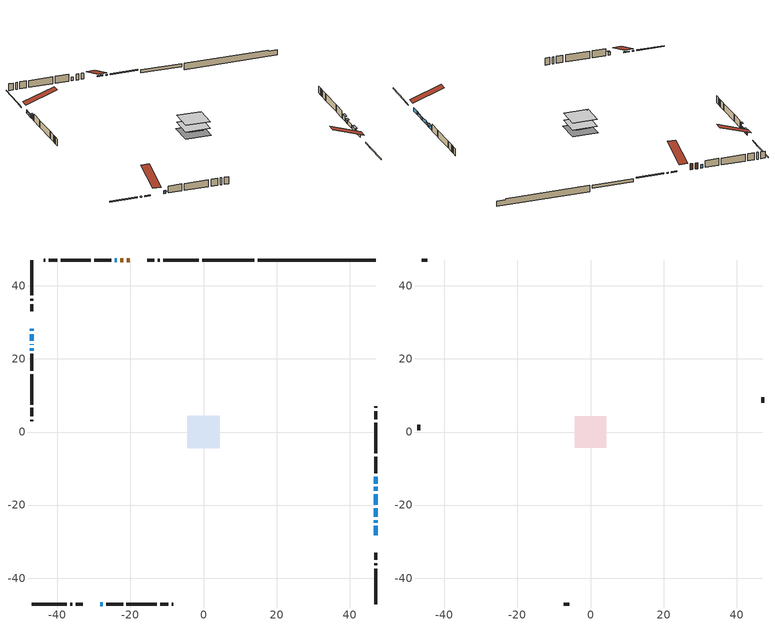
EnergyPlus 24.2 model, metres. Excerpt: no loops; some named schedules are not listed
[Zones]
conditioned space
 floor outside (Floor1 construction): -2.23,-2.23 -2.23,2.23 2.23,2.23 2.23,-2.23 z0.46
 floor adiabatic (Floor4 construction): -2.41,-2.41 -2.41,2.41 2.41,2.41 2.41,-2.41 z0.46
 floor adiabatic (AdiabaticFloorConstruction): -4.26,-4.26 -4.26,4.26 4.26,4.26 4.26,-4.26 z0.46
 floor foundation (Slab1 construction): -4.47,-4.47 -4.47,4.47 4.47,4.47 4.47,-4.47 z-1.83
 floor foundation (Slab2 construction): -2.41,-2.41 -2.41,2.41 2.41,2.41 2.41,-2.41 z-0.61
 wall outside (RimJoist1 construction): -1.3,47.07 -10.98,47.07 / -47.07,-47.07 -37.39,-47.07 / -47.07,47.07 -47.07,37.39 / 47.07,-47.07 47.07,-37.39 z0.46:0.76
 wall outside (RimJoist2 construction): -11.91,47.07 -12.52,47.07 / -36.46,-47.07 -35.85,-47.07 / -47.07,36.46 -47.07,35.85 / 47.07,-36.46 47.07,-35.85 z0.46:0.76
 wall outside (RimJoist3 construction): -13.45,47.07 -15.38,47.07 / -34.92,-47.07 -33,-47.07 / -47.07,34.92 -47.07,33 / 47.07,-34.92 47.07,-33 z0.46:0.76
 wall outside (AdiabaticWallConstruction 1): -20.12,47.07 -20.99,47.07 / -21.92,47.07 -22.78,47.07 z0.46:2.49
 wall outside (AdiabaticWallConstruction): -47.07,28.25 -47.07,27.68 / 47.07,-28.25 47.07,-25.7 / -23.7,47.07 -24.35,47.07 / 47.07,-24.78 47.07,-24.17 / -47.07,24 -47.07,23.88 / 47.07,-19.87 47.07,-16.98 z0.46:1.68; -47.07,26.76 -47.07,24.93 / 47.07,-23.24 47.07,-20.8 / -28.25,-47.07 -27.58,-47.07 / 47.07,-16.05 47.07,-15.03 z0.46:1.48; -47.07,22.95 -47.07,22.29 z0.46:2.39; 47.07,-14.1 47.07,-12.27 z0.46:1.98
 wall outside (Wall1 construction): -25.28,47.07 -29.91,47.07 / -26.66,-47.07 -22.02,-47.07 / -47.07,21.36 -47.07,16.73 / 47.07,-11.34 47.07,-6.71 z0.46:2.9
 wall outside (Wall2 construction): -30.84,47.07 -39.13,47.07 / -21.09,-47.07 -12.81,-47.07 / -47.07,15.8 -47.07,7.52 / 47.07,-5.78 47.07,2.5 z0.46:2.9
 wall outside (Wall3 construction): -40.06,47.07 -42.32,47.07 / -11.88,-47.07 -9.62,-47.07 / -47.07,6.59 -47.07,4.32 / 47.07,3.43 47.07,5.69 z0.46:2.9
 wall outside (Wall4 construction): -43.25,47.07 -43.71,47.07 / -8.69,-47.07 -8.23,-47.07 / -47.07,3.4 -47.07,2.94 / 47.07,6.62 47.07,7.08 z0.46:2.9
 wall foundation (FoundationWall1 construction): 14.82,47.07,-1.83 14.82,47.07,0.46 43.84,47.07,0.46 43.84,47.07,-0.02 47.07,47.07,-0.02 47.07,47.07,-1.83
 wall foundation (FoundationWall2 construction): 13.89,47.07 -0.37,47.07 z-0.61:0.46
 window (WindowConstruction 8): -47.07,28.25 -47.07,27.68 z0.46:1.68
 window (WindowConstruction 6): -47.07,26.75 -47.07,24.93 z0.46:1.47
 window (WindowConstruction 7): 47.07,-28.25 47.07,-25.71 z0.46:1.68
 window (WindowConstruction 10): -23.7,47.07 -24.35,47.07 z0.46:1.68
 window (WindowConstruction 11): 47.07,-24.78 47.07,-24.17 z0.46:1.68
 window (WindowConstruction 9): -47.07,24 -47.07,23.88 z0.46:1.68
 window (WindowConstruction): -47.07,22.95 -47.07,22.29 z0.46:2.39
 window (WindowConstruction 1): 47.07,-23.24 47.07,-20.8 z0.46:1.47
 window (WindowConstruction 2): -28.25,-47.07 -27.58,-47.07 z0.46:1.47
 window (WindowConstruction 3): 47.07,-19.87 47.07,-16.98 z0.46:1.68
 window (WindowConstruction 4): 47.07,-16.05 47.07,-15.03 z0.46:1.47
 window (WindowConstruction 5): 47.07,-14.1 47.07,-12.27 z0.46:1.98
 door (Door): -20.12,47.07 -20.99,47.07 z0.46:2.49
 door (Door 1): -21.92,47.07 -22.77,47.07 z0.46:2.49
 ceiling adiabatic (AdiabaticFloorConstruction): 4.26,-4.26 4.26,4.26 -4.26,4.26 -4.26,-4.26 z0.46
attic - vented
 floor to conditioned space (Floor2 construction Reversed): -4.26,-4.26 -4.26,4.26 4.26,4.26 4.26,-4.26 z2.9
 floor to conditioned space (Floor3 construction Reversed): -3.69,-3.69 -3.69,3.69 3.69,3.69 3.69,-3.69 z2.9
 wall outside (Wall5 construction): -44.64,47.07 -46.14,47.07 / -7.3,-47.07 -5.8,-47.07 / -47.07,2.01 -47.07,0.5 / 47.07,8.01 47.07,9.51 z0.46:2.9
 roof outside (Roof1 construction): -19.2,47.07,2.9 -19.2,36.09,6.56 -16.3,36.09,6.56 -16.3,47.07,2.9; -29.18,-47.07,2.9 -29.18,-36.09,6.56 -32.07,-36.09,6.56 -32.07,-47.07,2.9; -47.07,29.18,2.9 -36.09,29.18,6.56 -36.09,32.07,6.56 -47.07,32.07,2.9; 47.07,-29.18,2.9 36.09,-29.18,6.56 36.09,-32.07,6.56 47.07,-32.07,2.9
shading: -47.07,24.87 -47.07,26.82 -47.83,26.82 -47.83,24.87 z1.54; -47.07,22.14 -47.07,23.1 -47.68,23.1 -47.68,22.14 z2.54; 47.07,-20.74 47.07,-23.3 47.83,-23.3 47.83,-20.74 z1.54; -27.52,-47.07 -28.31,-47.07 -28.31,-47.83 -27.52,-47.83 z1.54; 47.07,-14.97 47.07,-16.11 47.83,-16.11 47.83,-14.97 z1.54; 47.07,-12.21 47.07,-14.16 47.83,-14.16 47.83,-12.21 z2.04
[Building]
Building 1: Terrain=Suburbs
[Site:Location]
Windsor AP_ON: Latitude {deg}=42.28; Longitude {deg}=-82.96; Time Zone {hr}=-5; Elevation {m}=190; Keep Site Location Information=Yes
[Site:GroundTemperature:Shallow]
6.34957, 4.46684, 4.31606, 5.20952, 8.79623, 12.3662, 15.4612, 17.4219, 17.5884, 15.9938, 12.9777, 9.51722
[Site:WaterMainsTemperature]
Calculation Method=Schedule; Temperature Schedule=mains temperature schedule
[Material] Roughness=Rough; Thermal Absorptance=0.9
Name | Thickness {m} | Conductivity {W/m-K} | Density {kg/m3} | Specific Heat {J/kg-K} | Solar Absorptance | Visible Absorptance
asphalt or fiberglass shingles | 0.00635 | 0.162714 | 1121.4 | 1465.45 | 0.4 | 0.4
ceiling loosefill ins | 0.0846667 | 0.0480833 | 16.02 | 1046.75 | 0.7 | 0.7
ceiling stud and cavity | 0.1397 | 0.0877624 | 65.682 | 1177.47 | 0.7 | 0.7
ceiling stud and cavity 1 | 0.1397 | 0.0873758 | 65.682 | 1177.47 | 0.7 | 0.7
concrete 4.0 in. | 0.1016 | 1.803125 | 2242.8 | 837.4 | 0.7 | 0.7
concrete 8.0 in. | 0.2032 | 1.803125 | 2242.8 | 837.4 | 0.7 | 0.7
door material | 0.04445 | 0.053851 | 512.64 | 1214.23 | 0.7 | 0.7
exterior vertical ins | 0.00436593 | 0.029427 | 32.04 | 1214.23 | 0.7 | 0.7
exterior vertical ins 1 | 0.00849801 | 0.029427 | 32.04 | 1214.23 | 0.7 | 0.7
floor covering | 0.0127 | 0.0433444 | 54.468 | 1339.84 | 0.6 | 0.6
floor covering 1 | 0.0127 | 9.015625 | 54.468 | 1339.84 | 0.6 | 0.6
floor rigid ins; rim joist rigid ins; wall rigid ins | 0.051816 | 0.029427 | 32.04 | 1214.23 | 0.7 | 0.7
floor rigid ins 1; wall rigid ins 1 | 0.512978 | 0.029427 | 32.04 | 1214.23 | 0.7 | 0.7
floor stud and cavity | 0.1397 | 0.0891235 | 92.3553 | 1139.71 | 0.7 | 0.7
floor stud and cavity 1 | 0.0889 | 0.621767 | 50.32683 | 1063.81 | 0.7 | 0.7
floor stud and cavity 2 | 0.1397 | 1.75129 | 37.0049 | 1207.88 | 0.7 | 0.7
furniture material conditioned space 1 | 0.1524 | 0.115458 | 640.8 | 1214.23 | 0.6 | 0.6
gypsum board | 0.0127 | 0.160291 | 801 | 837.4 | 0.6 | 0.6
gypsum board 1 | 0.0127 | 0.160291 | 801 | 837.4 | 0.7 | 0.7
osb sheathing 0.5 in. | 0.0127 | 0.115458 | 512.64 | 1214.23 | 0.7 | 0.7
osb sheathing 0.75 in. | 0.01905 | 0.115458 | 512.64 | 1214.23 | 0.7 | 0.7
osb sheathing 2.0 in. | 0.0508 | 0.115458 | 512.64 | 1214.23 | 0.7 | 0.7
rim joist stud and cavity | 0.0508 | 0.0341995 | 125.044 | 1163.47 | 0.6 | 0.6
rim joist stud and cavity 1 | 0.0508 | 0.0354606 | 125.044 | 1163.47 | 0.6 | 0.6
rim joist stud and cavity 2 | 0.0508 | 0.0457515 | 125.044 | 1163.47 | 0.6 | 0.6
wall stud and cavity | 0.1397 | 0.579149 | 139.0536 | 1170.24 | 0.7 | 0.7
wall stud and cavity 1 | 0.1397 | 0.558755 | 139.0536 | 1170.24 | 0.7 | 0.7
wall stud and cavity 2 | 0.1397 | 0.334772 | 139.0536 | 1170.24 | 0.7 | 0.7
wall stud and cavity 3 | 0.1397 | 0.285397 | 139.0536 | 1170.24 | 0.7 | 0.7
wall stud and cavity 4 | 0.0889 | 6.1454 | 50.32683 | 1063.81 | 0.6 | 0.6
wall stud and cavity 5 | 0.0889 | 0.380278 | 52.3479 | 1209.89 | 0.7 | 0.7
wall stud and cavity 6 | 0.0889 | 0.391764 | 83.0341 | 1211.67 | 0.7 | 0.7
wood siding | 0.0254 | 0.102417 | 544.68 | 1172.36 | 0.4 | 0.4
wood siding 1 | 0.00254 | 0.102417 | 544.68 | 1172.36 | 0.4 | 0.4
wood siding 2; wood siding 3; wood siding 4 | 0.0254 | 0.102417 | 544.68 | 1172.36 | 0.7 | 0.7
[WindowMaterial:SimpleGlazingSystem]
Name | U-Factor {W/m2-K} | Solar Heat Gain Coefficient
WindowMaterial | 2.492642 | 0.6
WindowMaterial 1 | 2.51479 | 0.57
WindowMaterial 10 | 2.804932 | 0.39
WindowMaterial 11 | 2.81515 | 0.38
WindowMaterial 2 | 2.62778 | 0.49
WindowMaterial 3 | 2.41315 | 0.61
WindowMaterial 4 | 2.65901 | 0.5
WindowMaterial 5 | 2.435862 | 0.6
WindowMaterial 6 | 2.549422 | 0.55
WindowMaterial 7 | 2.57327 | 0.54
WindowMaterial 8 | 2.82821 | 0.33
WindowMaterial 9 | 2.73509 | 0.34
[Construction]
AdiabaticFloorConstruction: floor stud and cavity 2, floor rigid ins 1, osb sheathing 0.75 in., floor covering
AdiabaticWallConstruction: wood siding 3, wall rigid ins 1, wall stud and cavity 5, gypsum board
AdiabaticWallConstruction 1: wood siding 4, wall rigid ins 1, wall stud and cavity 5, gypsum board
Door; Door 1: door material
Floor1 construction: floor stud and cavity, floor rigid ins, osb sheathing 0.75 in., floor covering
Floor2 construction Reversed: gypsum board, ceiling stud and cavity, ceiling loosefill ins
Floor3 construction Reversed: gypsum board, ceiling stud and cavity 1, ceiling loosefill ins
Floor4 construction: floor stud and cavity 1, floor covering 1
FoundationWall1 construction; FoundationWall2 construction: concrete 8.0 in., gypsum board 1
furniture construction conditioned space 1: furniture material conditioned space 1
PartitionWallConstruction: gypsum board, wall stud and cavity 6, gypsum board
RimJoist1 construction: wood siding 2, rim joist rigid ins, osb sheathing 2.0 in., rim joist stud and cavity
RimJoist2 construction: wood siding 2, rim joist rigid ins, osb sheathing 2.0 in., rim joist stud and cavity 1
RimJoist3 construction: wood siding 2, rim joist rigid ins, osb sheathing 2.0 in., rim joist stud and cavity 2
Roof1 construction: asphalt or fiberglass shingles
Slab1 construction; Slab2 construction: concrete 4.0 in.
Wall1 construction: wood siding, wall rigid ins, osb sheathing 0.5 in., wall stud and cavity, gypsum board
Wall2 construction: wood siding, wall rigid ins, osb sheathing 0.5 in., wall stud and cavity 1, gypsum board
Wall3 construction: wood siding, wall rigid ins, osb sheathing 0.5 in., wall stud and cavity 2, gypsum board
Wall4 construction: wood siding, wall rigid ins, osb sheathing 0.5 in., wall stud and cavity 3, gypsum board
Wall5 construction: wood siding 1, wall stud and cavity 4
WindowConstruction: WindowMaterial
WindowConstruction 1: WindowMaterial 1
WindowConstruction 10: WindowMaterial 10
WindowConstruction 11: WindowMaterial 11
WindowConstruction 2: WindowMaterial 2
WindowConstruction 3: WindowMaterial 3
WindowConstruction 4: WindowMaterial 4
WindowConstruction 5: WindowMaterial 5
WindowConstruction 6: WindowMaterial 6
WindowConstruction 7: WindowMaterial 7
WindowConstruction 8: WindowMaterial 8
WindowConstruction 9: WindowMaterial 9
[Zone] Multiplier=1; Part of Total Floor Area=Yes
Name | Volume {m3}
attic - vented | 75.3516
conditioned space | 742.9
[Space]
Name | Zone | Volume {m3}
attic - vented 1 | attic - vented | 75.3516
conditioned space 1 | conditioned space | 742.9
[ZoneInfiltration:EffectiveLeakageArea]
infil attic - vented 1: Zone or Space=attic - vented 1; Schedule=Always On Discrete; Effective Air Leakage Area {cm2}=5640.44; Stack Coefficient=0.0004239; Wind Coefficient=1.39108e-05
[ZoneMixing]
whole house fan mix: Zone or Space=attic - vented; Schedule=Always On Continuous; Design Flow Rate Calculation Method=Flow/Zone; Design Flow Rate {m3/s}=0; Source Zone or Space=conditioned space
[SurfaceProperty:ExposedFoundationPerimeter] Exposed Perimeter Calculation Method=TotalExposedPerimeter
Name | Total Exposed Perimeter {m}
Slab1 | 32.248
Slab2 | 14.265
[InternalMass] Zone or ZoneList=conditioned space; Space or SpaceList=conditioned space 1
Name | Construction | Surface Area {m2}
furniture mass conditioned space 1 | furniture construction conditioned space 1 | 87.5882
partition wall mass | PartitionWallConstruction | 195.81
[Lights]
interior lighting: Zone or ZoneList or Space or SpaceList=conditioned space 1; Schedule=interior lighting schedule; Design Level Calculation Method=LightingLevel; Lighting Level {W}=343.2; Return Air Fraction=0; Fraction Radiant=0.6; Fraction Visible=0.2; Fraction Replaceable=1
[People]
occupants: Zone or ZoneList or Space or SpaceList=conditioned space 1; Number of People Schedule=occupants schedule; Number of People Calculation Method=People; Number of People=3; Fraction Radiant=0.314171; Sensible Heat Fraction=0.56303; Activity Level Schedule=occupants activity schedule; Carbon Dioxide Generation Rate {m3/s-W}=0; Enable ASHRAE 55 Comfort Warnings=No; Mean Radiant Temperature Calculation Type=EnclosureAveraged
[ElectricEquipment] Zone or ZoneList or Space or SpaceList=conditioned space 1; Design Level Calculation Method=EquipmentLevel
Name | Schedule | Design Level {W} | Fraction Latent | Fraction Radiant | Fraction Lost
clothes dryer | clothes dryer schedule | 140.772 | 0.015 | 0.081 | 0.85
clothes washer | clothes washer schedule | 32.1985 | 0.03 | 0.162 | 0.7
cooking range | cooking range schedule | 215.147 | 0.08 | 0.432 | 0.2
dishwasher | dishwasher schedule | 66.8632 | 0.3 | 0.18 | 0.4
fridge | fridge schedule | 72.9452 | 0 | 0.6 | 0
mech vent bath fan 0 | mech vent bath fan 0 schedule | 50.2 | 0 | 0 | 1
mech vent bath fan 1 | mech vent bath fan 1 schedule | 50.2 | 0 | 0 | 1
mech vent house fan | mech vent house fan schedule | 0 | 0 | 0 | 1
mech vent house fan cfis | mech vent house fan cfis schedule | 0 | 0 | 0 | 0
mech vent range fan 0 | mech vent range fan 0 schedule | 57 | 0 | 0 | 1
misc plug loads | misc plug loads schedule | 494.7 | 0.045 | 0.513 | 0.1
whole house fan | Always On Discrete | 0 | 0 | 0 | 1
[OtherEquipment] Zone or ZoneList or Space or SpaceList=conditioned space 1; Design Level Calculation Method=EquipmentLevel
Name | Fuel Type | Schedule | Design Level {W} | Fraction Latent | Fraction Radiant | Fraction Lost
clothes dryer 1 | Electricity | clothes dryer schedule | 0 | 0.015 | 0.081 | 0.85
cooking range 1 | Electricity | cooking range schedule | 0 | 0.08 | 0.432 | 0.2
general water use latent | None | general water use schedule | 62.594 | 1 | 0 | 0
general water use sensible | None | general water use schedule | -61.6891 | 0 | 0.6 | 0
mech vent house fan latent load | None | Always On Discrete | 0 | 1 | 0 | 0
mech vent house fan sensible load | None | Always On Discrete | 0 | 0 | 0 | 0
water heater energy adjustment1 | NaturalGas | Always On Discrete | 0.01 | 0 | 0 | 1
[ZoneInfiltration:DesignFlowRate] Zone or ZoneList or Space or SpaceList=conditioned space 1; Schedule=Always On Discrete; Design Flow Rate Calculation Method=Flow/Zone; Design Flow Rate {m3/s}=0
infil flow; natural vent flow; whole house fan flow
[Foundation:Kiva] Initial Indoor Air Temperature {C}=18; Wall Height Above Grade {m}=0.460004; Wall Depth Below Slab {m}=0.2032; Custom Block X Position 1 {m}=0.2159; Custom Block Z Position 1 {m}=0
Name | Custom Block Material Name 1 | Custom Block Depth 1 {m}
Foundation Kiva 1 | exterior vertical ins | 2.28999
Foundation Kiva 2 | exterior vertical ins 1 | 1.07
[Foundation:Kiva:Settings]
Soil Conductivity {W/m-K}=0.849921; Soil Density {kg/m3}=1842.3; Soil Specific Heat {J/kg-K}=418.7; Ground Solar Absorptivity=0.9; Ground Thermal Absorptivity=0.9; Ground Surface Roughness {m}=0.03; Far-Field Width {m}=40; Deep-Ground Boundary Condition=ZeroFlux; Deep-Ground Depth {m}=40; Minimum Cell Dimension {m}=0.2; Maximum Cell Growth Coefficient=3; Simulation Timestep=Timestep
[Exterior:Lights]
exterior lighting: Schedule=exterior lighting schedule; Design Level {W}=75.6
[Schedule:Constant]
Name | Hourly Value
Always On Continuous; mech vent house fan schedule; mech vent house fan cfis schedule; Always On Discrete | 1
occupants activity schedule | 117.228
fridge schedule | 0
[Schedule:Week:Daily]
interior lighting schedule Week Rule - Jan1-Jan27: interior lighting schedule day, interior lighting schedule day, interior lighting schedule day, interior lighting schedule day, interior lighting schedule day, interior lighting schedule day, interior lighting schedule day, interior lighting schedule default day, interior lighting schedule default day, interior lighting schedule default day, interior lighting schedule default day, interior lighting schedule default day
interior lighting schedule Week Rule - Jan28-Feb3: interior lighting schedule day, interior lighting schedule day, interior lighting schedule day, interior lighting schedule day, interior lighting schedule day 1, interior lighting schedule day 1, interior lighting schedule day 1, interior lighting schedule default day, interior lighting schedule default day, interior lighting schedule default day, interior lighting schedule default day, interior lighting schedule default day
interior lighting schedule Week Rule - Feb4-Feb24: interior lighting schedule day 1, interior lighting schedule day 1, interior lighting schedule day 1, interior lighting schedule day 1, interior lighting schedule day 1, interior lighting schedule day 1, interior lighting schedule day 1, interior lighting schedule default day, interior lighting schedule default day, interior lighting schedule default day, interior lighting schedule default day, interior lighting schedule default day
interior lighting schedule Week Rule - Feb25-Mar3: interior lighting schedule day 1, interior lighting schedule day 1, interior lighting schedule day 1, interior lighting schedule day 1, interior lighting schedule day 2, interior lighting schedule day 2, interior lighting schedule day 2, interior lighting schedule default day, interior lighting schedule default day, interior lighting schedule default day, interior lighting schedule default day, interior lighting schedule default day
interior lighting schedule Week Rule - Mar4-Mar31: interior lighting schedule day 2, interior lighting schedule day 2, interior lighting schedule day 2, interior lighting schedule day 2, interior lighting schedule day 2, interior lighting schedule day 2, interior lighting schedule day 2, interior lighting schedule default day, interior lighting schedule default day, interior lighting schedule default day, interior lighting schedule default day, interior lighting schedule default day
interior lighting schedule Week Rule - Apr1-Apr28: interior lighting schedule day 3, interior lighting schedule day 3, interior lighting schedule day 3, interior lighting schedule day 3, interior lighting schedule day 3, interior lighting schedule day 3, interior lighting schedule day 3, interior lighting schedule default day, interior lighting schedule default day, interior lighting schedule default day, interior lighting schedule default day, interior lighting schedule default day
interior lighting schedule Week Rule - Apr29-May5: interior lighting schedule day 3, interior lighting schedule day 3, interior lighting schedule day 4, interior lighting schedule day 4, interior lighting schedule day 4, interior lighting schedule day 4, interior lighting schedule day 4, interior lighting schedule default day, interior lighting schedule default day, interior lighting schedule default day, interior lighting schedule default day, interior lighting schedule default day
interior lighting schedule Week Rule - May6-May26: interior lighting schedule day 4, interior lighting schedule day 4, interior lighting schedule day 4, interior lighting schedule day 4, interior lighting schedule day 4, interior lighting schedule day 4, interior lighting schedule day 4, interior lighting schedule default day, interior lighting schedule default day, interior lighting schedule default day, interior lighting schedule default day, interior lighting schedule default day
interior lighting schedule Week Rule - May27-Jun2: interior lighting schedule day 4, interior lighting schedule day 4, interior lighting schedule day 4, interior lighting schedule day 4, interior lighting schedule day 4, interior lighting schedule day 5, interior lighting schedule day 5, interior lighting schedule default day, interior lighting schedule default day, interior lighting schedule default day, interior lighting schedule default day, interior lighting schedule default day
interior lighting schedule Week Rule - Jun3-Jun30: interior lighting schedule day 5, interior lighting schedule day 5, interior lighting schedule day 5, interior lighting schedule day 5, interior lighting schedule day 5, interior lighting schedule day 5, interior lighting schedule day 5, interior lighting schedule default day, interior lighting schedule default day, interior lighting schedule default day, interior lighting schedule default day, interior lighting schedule default day
interior lighting schedule Week Rule - Jul1-Jul28: interior lighting schedule day 6, interior lighting schedule day 6, interior lighting schedule day 6, interior lighting schedule day 6, interior lighting schedule day 6, interior lighting schedule day 6, interior lighting schedule day 6, interior lighting schedule default day, interior lighting schedule default day, interior lighting schedule default day, interior lighting schedule default day, interior lighting schedule default day
interior lighting schedule Week Rule - Jul29-Aug4: interior lighting schedule day 6, interior lighting schedule day 6, interior lighting schedule day 6, interior lighting schedule day 7, interior lighting schedule day 7, interior lighting schedule day 7, interior lighting schedule day 7, interior lighting schedule default day, interior lighting schedule default day, interior lighting schedule default day, interior lighting schedule default day, interior lighting schedule default day
interior lighting schedule Week Rule - Aug5-Aug25: interior lighting schedule day 7, interior lighting schedule day 7, interior lighting schedule day 7, interior lighting schedule day 7, interior lighting schedule day 7, interior lighting schedule day 7, interior lighting schedule day 7, interior lighting schedule default day, interior lighting schedule default day, interior lighting schedule default day, interior lighting schedule default day, interior lighting schedule default day
interior lighting schedule Week Rule - Aug26-Sep1: interior lighting schedule day 7, interior lighting schedule day 7, interior lighting schedule day 7, interior lighting schedule day 7, interior lighting schedule day 7, interior lighting schedule day 7, interior lighting schedule day 8, interior lighting schedule default day, interior lighting schedule default day, interior lighting schedule default day, interior lighting schedule default day, interior lighting schedule default day
interior lighting schedule Week Rule - Sep2-Sep29: interior lighting schedule day 8, interior lighting schedule day 8, interior lighting schedule day 8, interior lighting schedule day 8, interior lighting schedule day 8, interior lighting schedule day 8, interior lighting schedule day 8, interior lighting schedule default day, interior lighting schedule default day, interior lighting schedule default day, interior lighting schedule default day, interior lighting schedule default day
interior lighting schedule Week Rule - Sep30-Oct6: interior lighting schedule day 8, interior lighting schedule day 9, interior lighting schedule day 9, interior lighting schedule day 9, interior lighting schedule day 9, interior lighting schedule day 9, interior lighting schedule day 9, interior lighting schedule default day, interior lighting schedule default day, interior lighting schedule default day, interior lighting schedule default day, interior lighting schedule default day
interior lighting schedule Week Rule - Oct7-Oct27: interior lighting schedule day 9, interior lighting schedule day 9, interior lighting schedule day 9, interior lighting schedule day 9, interior lighting schedule day 9, interior lighting schedule day 9, interior lighting schedule day 9, interior lighting schedule default day, interior lighting schedule default day, interior lighting schedule default day, interior lighting schedule default day, interior lighting schedule default day
interior lighting schedule Week Rule - Oct28-Nov3: interior lighting schedule day 9, interior lighting schedule day 9, interior lighting schedule day 9, interior lighting schedule day 9, interior lighting schedule day 10, interior lighting schedule day 10, interior lighting schedule day 10, interior lighting schedule default day, interior lighting schedule default day, interior lighting schedule default day, interior lighting schedule default day, interior lighting schedule default day
interior lighting schedule Week Rule - Nov4-Nov24: interior lighting schedule day 10, interior lighting schedule day 10, interior lighting schedule day 10, interior lighting schedule day 10, interior lighting schedule day 10, interior lighting schedule day 10, interior lighting schedule day 10, interior lighting schedule default day, interior lighting schedule default day, interior lighting schedule default day, interior lighting schedule default day, interior lighting schedule default day
interior lighting schedule Week Rule - Nov25-Dec1: interior lighting schedule day 10, interior lighting schedule day 10, interior lighting schedule day 10, interior lighting schedule day 10, interior lighting schedule day 10, interior lighting schedule day 10, interior lighting schedule day 11, interior lighting schedule default day, interior lighting schedule default day, interior lighting schedule default day, interior lighting schedule default day, interior lighting schedule default day
interior lighting schedule Week Rule - Dec2-Dec31: interior lighting schedule day 11, interior lighting schedule day 11, interior lighting schedule day 11, interior lighting schedule day 11, interior lighting schedule day 11, interior lighting schedule day 11, interior lighting schedule day 11, interior lighting schedule default day, interior lighting schedule default day, interior lighting schedule default day, interior lighting schedule default day, interior lighting schedule default day
occupants schedule Week Rule - Jan1-Dec31: occupants schedule day, occupants schedule day, occupants schedule day, occupants schedule day, occupants schedule day, occupants schedule day, occupants schedule day, occupants schedule default day, occupants schedule default day, occupants schedule default day, occupants schedule default day, occupants schedule default day
clothes dryer schedule Week Rule - Jan1-Dec31: clothes dryer schedule day, clothes dryer schedule day, clothes dryer schedule day, clothes dryer schedule day, clothes dryer schedule day, clothes dryer schedule day, clothes dryer schedule day, clothes dryer schedule default day, clothes dryer schedule default day, clothes dryer schedule default day, clothes dryer schedule default day, clothes dryer schedule default day
clothes washer schedule Week Rule - Jan1-Dec31: clothes washer schedule day, clothes washer schedule day, clothes washer schedule day, clothes washer schedule day, clothes washer schedule day, clothes washer schedule day, clothes washer schedule day, clothes washer schedule default day, clothes washer schedule default day, clothes washer schedule default day, clothes washer schedule default day, clothes washer schedule default day
cooking range schedule Week Rule - Jan1-Dec31: cooking range schedule day, cooking range schedule day, cooking range schedule day, cooking range schedule day, cooking range schedule day, cooking range schedule day, cooking range schedule day, cooking range schedule default day, cooking range schedule default day, cooking range schedule default day, cooking range schedule default day, cooking range schedule default day
dishwasher schedule Week Rule - Jan1-Dec31: dishwasher schedule day, dishwasher schedule day, dishwasher schedule day, dishwasher schedule day, dishwasher schedule day, dishwasher schedule day, dishwasher schedule day, dishwasher schedule default day, dishwasher schedule default day, dishwasher schedule default day, dishwasher schedule default day, dishwasher schedule default day
mech vent bath fan 0 schedule Week Rule - Jan1-Dec31: mech vent bath fan 0 schedule day, mech vent bath fan 0 schedule day, mech vent bath fan 0 schedule day, mech vent bath fan 0 schedule day, mech vent bath fan 0 schedule day, mech vent bath fan 0 schedule day, mech vent bath fan 0 schedule day, mech vent bath fan 0 schedule default day, mech vent bath fan 0 schedule default day, mech vent bath fan 0 schedule default day, mech vent bath fan 0 schedule default day, mech vent bath fan 0 schedule default day
mech vent bath fan 1 schedule Week Rule - Jan1-Dec31: mech vent bath fan 1 schedule day, mech vent bath fan 1 schedule day, mech vent bath fan 1 schedule day, mech vent bath fan 1 schedule day, mech vent bath fan 1 schedule day, mech vent bath fan 1 schedule day, mech vent bath fan 1 schedule day, mech vent bath fan 1 schedule default day, mech vent bath fan 1 schedule default day, mech vent bath fan 1 schedule default day, mech vent bath fan 1 schedule default day, mech vent bath fan 1 schedule default day
mech vent range fan 0 schedule Week Rule - Jan1-Dec31: mech vent range fan 0 schedule day, mech vent range fan 0 schedule day, mech vent range fan 0 schedule day, mech vent range fan 0 schedule day, mech vent range fan 0 schedule day, mech vent range fan 0 schedule day, mech vent range fan 0 schedule day, mech vent range fan 0 schedule default day, mech vent range fan 0 schedule default day, mech vent range fan 0 schedule default day, mech vent range fan 0 schedule default day, mech vent range fan 0 schedule default day
misc plug loads schedule Week Rule - Jan1-Dec31: misc plug loads schedule day, misc plug loads schedule day, misc plug loads schedule day, misc plug loads schedule day, misc plug loads schedule day, misc plug loads schedule day, misc plug loads schedule day, misc plug loads schedule default day, misc plug loads schedule default day, misc plug loads schedule default day, misc plug loads schedule default day, misc plug loads schedule default day
general water use schedule Week Rule - Jan1-Dec31: general water use schedule day, general water use schedule day, general water use schedule day, general water use schedule day, general water use schedule day, general water use schedule day, general water use schedule day, general water use schedule default day, general water use schedule default day, general water use schedule default day, general water use schedule default day, general water use schedule default day
exterior lighting schedule Week Rule - Jan1-Jan27: exterior lighting schedule day, exterior lighting schedule day, exterior lighting schedule day, exterior lighting schedule day, exterior lighting schedule day, exterior lighting schedule day, exterior lighting schedule day, exterior lighting schedule default day, exterior lighting schedule default day, exterior lighting schedule default day, exterior lighting schedule default day, exterior lighting schedule default day
exterior lighting schedule Week Rule - Jan28-Feb3: exterior lighting schedule day, exterior lighting schedule day, exterior lighting schedule day, exterior lighting schedule day, exterior lighting schedule day 1, exterior lighting schedule day 1, exterior lighting schedule day 1, exterior lighting schedule default day, exterior lighting schedule default day, exterior lighting schedule default day, exterior lighting schedule default day, exterior lighting schedule default day
exterior lighting schedule Week Rule - Feb4-Feb24: exterior lighting schedule day 1, exterior lighting schedule day 1, exterior lighting schedule day 1, exterior lighting schedule day 1, exterior lighting schedule day 1, exterior lighting schedule day 1, exterior lighting schedule day 1, exterior lighting schedule default day, exterior lighting schedule default day, exterior lighting schedule default day, exterior lighting schedule default day, exterior lighting schedule default day
exterior lighting schedule Week Rule - Feb25-Mar3: exterior lighting schedule day 1, exterior lighting schedule day 1, exterior lighting schedule day 1, exterior lighting schedule day 1, exterior lighting schedule day 2, exterior lighting schedule day 2, exterior lighting schedule day 2, exterior lighting schedule default day, exterior lighting schedule default day, exterior lighting schedule default day, exterior lighting schedule default day, exterior lighting schedule default day
exterior lighting schedule Week Rule - Mar4-Mar31: exterior lighting schedule day 2, exterior lighting schedule day 2, exterior lighting schedule day 2, exterior lighting schedule day 2, exterior lighting schedule day 2, exterior lighting schedule day 2, exterior lighting schedule day 2, exterior lighting schedule default day, exterior lighting schedule default day, exterior lighting schedule default day, exterior lighting schedule default day, exterior lighting schedule default day
exterior lighting schedule Week Rule - Apr1-Apr28: exterior lighting schedule day 3, exterior lighting schedule day 3, exterior lighting schedule day 3, exterior lighting schedule day 3, exterior lighting schedule day 3, exterior lighting schedule day 3, exterior lighting schedule day 3, exterior lighting schedule default day, exterior lighting schedule default day, exterior lighting schedule default day, exterior lighting schedule default day, exterior lighting schedule default day
exterior lighting schedule Week Rule - Apr29-May5: exterior lighting schedule day 3, exterior lighting schedule day 3, exterior lighting schedule day 4, exterior lighting schedule day 4, exterior lighting schedule day 4, exterior lighting schedule day 4, exterior lighting schedule day 4, exterior lighting schedule default day, exterior lighting schedule default day, exterior lighting schedule default day, exterior lighting schedule default day, exterior lighting schedule default day
exterior lighting schedule Week Rule - May6-May26: exterior lighting schedule day 4, exterior lighting schedule day 4, exterior lighting schedule day 4, exterior lighting schedule day 4, exterior lighting schedule day 4, exterior lighting schedule day 4, exterior lighting schedule day 4, exterior lighting schedule default day, exterior lighting schedule default day, exterior lighting schedule default day, exterior lighting schedule default day, exterior lighting schedule default day
[Schedule:Year]
interior lighting schedule: interior lighting schedule Week Rule - Jan1-Jan27, 1, 1, 1, 27, interior lighting schedule Week Rule - Jan28-Feb3, 1, 28, 2, 3, interior lighting schedule Week Rule - Feb4-Feb24, 2, 4, 2, 24, interior lighting schedule Week Rule - Feb25-Mar3, 2, 25, 3, 3, interior lighting schedule Week Rule - Mar4-Mar31, 3, 4, 3, 31, interior lighting schedule Week Rule - Apr1-Apr28, 4, 1, 4, 28, interior lighting schedule Week Rule - Apr29-May5, 4, 29, 5, 5, interior lighting schedule Week Rule - May6-May26, 5, 6, 5, 26, interior lighting schedule Week Rule - May27-Jun2, 5, 27, 6, 2, interior lighting schedule Week Rule - Jun3-Jun30, 6, 3, 6, 30, interior lighting schedule Week Rule - Jul1-Jul28, 7, 1, 7, 28, interior lighting schedule Week Rule - Jul29-Aug4, 7, 29, 8, 4, interior lighting schedule Week Rule - Aug5-Aug25, 8, 5, 8, 25, interior lighting schedule Week Rule - Aug26-Sep1, 8, 26, 9, 1, interior lighting schedule Week Rule - Sep2-Sep29, 9, 2, 9, 29, interior lighting schedule Week Rule - Sep30-Oct6, 9, 30, 10, 6, interior lighting schedule Week Rule - Oct7-Oct27, 10, 7, 10, 27, interior lighting schedule Week Rule - Oct28-Nov3, 10, 28, 11, 3, interior lighting schedule Week Rule - Nov4-Nov24, 11, 4, 11, 24, interior lighting schedule Week Rule - Nov25-Dec1, 11, 25, 12, 1, interior lighting schedule Week Rule - Dec2-Dec31, 12, 2, 12, 31
occupants schedule: occupants schedule Week Rule - Jan1-Dec31, 1, 1, 12, 31
clothes dryer schedule: clothes dryer schedule Week Rule - Jan1-Dec31, 1, 1, 12, 31
clothes washer schedule: clothes washer schedule Week Rule - Jan1-Dec31, 1, 1, 12, 31
cooking range schedule: cooking range schedule Week Rule - Jan1-Dec31, 1, 1, 12, 31
dishwasher schedule: dishwasher schedule Week Rule - Jan1-Dec31, 1, 1, 12, 31
mech vent bath fan 0 schedule: mech vent bath fan 0 schedule Week Rule - Jan1-Dec31, 1, 1, 12, 31
mech vent bath fan 1 schedule: mech vent bath fan 1 schedule Week Rule - Jan1-Dec31, 1, 1, 12, 31
mech vent range fan 0 schedule: mech vent range fan 0 schedule Week Rule - Jan1-Dec31, 1, 1, 12, 31
misc plug loads schedule: misc plug loads schedule Week Rule - Jan1-Dec31, 1, 1, 12, 31
general water use schedule: general water use schedule Week Rule - Jan1-Dec31, 1, 1, 12, 31
exterior lighting schedule: exterior lighting schedule Week Rule - Jan1-Jan27, 1, 1, 1, 27, exterior lighting schedule Week Rule - Jan28-Feb3, 1, 28, 2, 3, exterior lighting schedule Week Rule - Feb4-Feb24, 2, 4, 2, 24, exterior lighting schedule Week Rule - Feb25-Mar3, 2, 25, 3, 3, exterior lighting schedule Week Rule - Mar4-Mar31, 3, 4, 3, 31, exterior lighting schedule Week Rule - Apr1-Apr28, 4, 1, 4, 28, exterior lighting schedule Week Rule - Apr29-May5, 4, 29, 5, 5, exterior lighting schedule Week Rule - May6-May26, 5, 6, 5, 26, exterior lighting schedule Week Rule - May27-Jun2, 5, 27, 6, 2, exterior lighting schedule Week Rule - Jun3-Jun30, 6, 3, 6, 30, exterior lighting schedule Week Rule - Jul1-Jul28, 7, 1, 7, 28, exterior lighting schedule Week Rule - Jul29-Aug4, 7, 29, 8, 4, exterior lighting schedule Week Rule - Aug5-Aug25, 8, 5, 8, 25, exterior lighting schedule Week Rule - Aug26-Sep1, 8, 26, 9, 1, exterior lighting schedule Week Rule - Sep2-Sep29, 9, 2, 9, 29, exterior lighting schedule Week Rule - Sep30-Oct6, 9, 30, 10, 6, exterior lighting schedule Week Rule - Oct7-Oct27, 10, 7, 10, 27, exterior lighting schedule Week Rule - Oct28-Nov3, 10, 28, 11, 3, exterior lighting schedule Week Rule - Nov4-Nov24, 11, 4, 11, 24, exterior lighting schedule Week Rule - Nov25-Dec1, 11, 25, 12, 1, exterior lighting schedule Week Rule - Dec2-Dec31, 12, 2, 12, 31
[Schedule:Compact]
mains temperature schedule: Through: 01/01, For: AllDays, Until: 24:00, 9.71556, Through: 01/02, For: AllDays, Until: 24:00, 9.65056, Through: 01/03, For: AllDays, Until: 24:00, 9.58667, Through: 01/04, For: AllDays, Until: 24:00, 9.52389, Through: 01/05, For: AllDays, Until: 24:00, 9.46278, Through: 01/06, For: AllDays, Until: 24:00, 9.40278, Through: 01/07, For: AllDays, Until: 24:00, 9.34444, Through: 01/08, For: AllDays, Until: 24:00, 9.28778, Through: 01/09, For: AllDays, Until: 24:00, 9.23222, Through: 01/10, For: AllDays, Until: 24:00, 9.17778, Through: 01/11, For: AllDays, Until: 24:00, 9.125, Through: 01/12, For: AllDays, Until: 24:00, 9.07389, Through: 01/13, For: AllDays, Until: 24:00, 9.02444, Through: 01/14, For: AllDays, Until: 24:00, 8.97611, Through: 01/15, For: AllDays, Until: 24:00, 8.92944, Through: 01/16, For: AllDays, Until: 24:00, 8.88444, Through: 01/17, For: AllDays, Until: 24:00, 8.84056, Through: 01/18, For: AllDays, Until: 24:00, 8.79889, Through: 01/19, For: AllDays, Until: 24:00, 8.75833, Through: 01/20, For: AllDays, Until: 24:00, 8.71944, Through: 01/21, For: AllDays, Until: 24:00, 8.68222, Through: 01/22, For: AllDays, Until: 24:00, 8.64667, Through: 01/23, For: AllDays, Until: 24:00, 8.61222, Through: 01/24, For: AllDays, Until: 24:00, 8.58, Through: 01/25, For: AllDays, Until: 24:00, 8.54944, Through: 01/26, For: AllDays, Until: 24:00, 8.52, Through: 01/27, For: AllDays, Until: 24:00, 8.49278, Through: 01/28, For: AllDays, Until: 24:00, 8.46722, Through: 01/29, For: AllDays, Until: 24:00, 8.44278, Through: 01/30, For: AllDays, Until: 24:00, 8.42056, Through: 01/31, For: AllDays, Until: 24:00, 8.39944, Through: 02/01, For: AllDays, Until: 24:00, 8.38056, Through: 02/02, For: AllDays, Until: 24:00, 8.36333, Through: 02/03, For: AllDays, Until: 24:00, 8.34778, Through: 02/04, For: AllDays, Until: 24:00, 8.33389, Through: 02/05, For: AllDays, Until: 24:00, 8.32167, Through: 02/06, For: AllDays, Until: 24:00, 8.31111, Through: 02/07, For: AllDays, Until: 24:00, 8.30222, Through: 02/08, For: AllDays, Until: 24:00, 8.295, Through: 02/09, For: AllDays, Until: 24:00, 8.29, Through: 02/10, For: AllDays, Until: 24:00, 8.28611, Through: 02/11, For: AllDays, Until: 24:00, 8.28444, Through: 02/12, For: AllDays, Until: 24:00, 8.28444, Through: 02/13, For: AllDays, Until: 24:00, 8.28611, Through: 02/14, For: AllDays, Until: 24:00, 8.28889, Through: 02/15, For: AllDays, Until: 24:00, 8.29444, Through: 02/16, For: AllDays, Until: 24:00, 8.30111, Through: 02/17, For: AllDays, Until: 24:00, 8.30944, Through: 02/18, For: AllDays, Until: 24:00, 8.31944, Through: 02/19, For: AllDays, Until: 24:00, 8.33167, Through: 02/20, For: AllDays, Until: 24:00, 8.345, Through: 02/21, For: AllDays, Until: 24:00, 8.36056, Through: 02/22, For: AllDays, Until: 24:00, 8.37778, Through: 02/23, For: AllDays, Until: 24:00, 8.39611, Through: 02/24, For: AllDays, Until: 24:00, 8.41667, Through: 02/25, For: AllDays, Until: 24:00, 8.43889, Through: 02/26, For: AllDays, Until: 24:00, 8.46278, Through: 02/27, For: AllDays, Until: 24:00, 8.48833, Through: 02/28, For: AllDays, Until: 24:00, 8.51556, Through: 03/01, For: AllDays, Until: 24:00, 8.54444, Through: 03/02, For: AllDays, Until: 24:00, 8.575, Through: 03/03, For: AllDays, Until: 24:00, 8.60667, Through: 03/04, For: AllDays, Until: 24:00, 8.64056, Through: 03/05, For: AllDays, Until: 24:00, 8.67611, Through: 03/06, For: AllDays, Until: 24:00, 8.71278, Through: 03/07, For: AllDays, Until: 24:00, 8.75167, Through: 03/08, For: AllDays, Until: 24:00, 8.79167, Through: 03/09, For: AllDays, Until: 24:00, 8.83333, Through: 03/10, For: AllDays, Until: 24:00, 8.87667, Through: 03/11, For: AllDays, Until: 24:00, 8.92167, Through: 03/12, For: AllDays, Until: 24:00, 8.96833, Through: 03/13, For: AllDays, Until: 24:00, 9.01611, Through: 03/14, For: AllDays, Until: 24:00, 9.06556, Through: 03/15, For: AllDays, Until: 24:00, 9.11667, Through: 03/16, For: AllDays, Until: 24:00, 9.16889, Through: 03/17, For: AllDays, Until: 24:00, 9.22278, Through: 03/18, For: AllDays, Until: 24:00, 9.27833, Through: 03/19, For: AllDays, Until: 24:00, 9.335, Through: 03/20, For: AllDays, Until: 24:00, 9.39333, Through: 03/21, For: AllDays, Until: 24:00, 9.45278, Through: 03/22, For: AllDays, Until: 24:00, 9.51389, Through: 03/23, For: AllDays, Until: 24:00, 9.57611, Through: 03/24, For: AllDays, Until: 24:00, 9.64, Through: 03/25, For: AllDays, Until: 24:00, 9.705, Through: 03/26, For: AllDays, Until: 24:00, 9.77111, Through: 03/27, For: AllDays, Until: 24:00, 9.83889, Through: 03/28, For: AllDays, Until: 24:00, 9.90778, Through: 03/29, For: AllDays, Until: 24:00, 9.97778, Through: 03/30, For: AllDays, Until: 24:00, 10.0489, Through: 03/31, For: AllDays, Until: 24:00, 10.1217, Through: 04/01, For: AllDays, Until: 24:00, 10.1956, Through: 04/02, For: AllDays, Until: 24:00, 10.2706, Through: 04/03, For: AllDays, Until: 24:00, 10.3461, Through: 04/04, For: AllDays, Until: 24:00, 10.4233, Through: 04/05, For: AllDays, Until: 24:00, 10.5017, Through: 04/06, For: AllDays, Until: 24:00, 10.5811, Through: 04/07, For: AllDays, Until: 24:00, 10.6617, Through: 04/08, For: AllDays, Until: 24:00, 10.7428, Through: 04/09, For: AllDays, Until: 24:00, 10.825, Through: 04/10, For: AllDays, Until: 24:00, 10.9089, Through: 04/11, For: AllDays, Until: 24:00, 10.9928, Through: 04/12, For: AllDays, Until: 24:00, 11.0783, Through: 04/13, For: AllDays, Until: 24:00, 11.1644, Through: 04/14, For: AllDays, Until: 24:00, 11.2517, Through: 04/15, For: AllDays, Until: 24:00, 11.3394, Through: 04/16, For: AllDays, Until: 24:00, 11.4278, Through: 04/17, For: AllDays, Until: 24:00, 11.5178, Through: 04/18, For: AllDays, Until: 24:00, 11.6078, Through: 04/19, For: AllDays, Until: 24:00, 11.6989, Through: 04/20, For: AllDays, Until: 24:00, 11.7906, Through: 04/21, For: AllDays, Until: 24:00, 11.8828, Through: 04/22, For: AllDays, Until: 24:00, 11.9761, Through: 04/23, For: AllDays, Until: 24:00, 12.07, Through: 04/24, For: AllDays, Until: 24:00, 12.1639, Through: 04/25, For: AllDays, Until: 24:00, 12.2589, Through: 04/26, For: AllDays, Until: 24:00, 12.3544, Through: 04/27, For: AllDays, Until: 24:00, 12.4506, Through: 04/28, For: AllDays, Until: 24:00, 12.5472, Through: 04/29, For: AllDays, Until: 24:00, 12.6439, Through: 04/30, For: AllDays, Until: 24:00, 12.7411, Through: 05/01, For: AllDays, Until: 24:00, 12.8389, Through: 05/02, For: AllDays, Until: 24:00, 12.9372, Through: 05/03, For: AllDays, Until: 24:00, 13.0356, Through: 05/04, For: AllDays, Until: 24:00, 13.1344, Through: 05/05, For: AllDays, Until: 24:00, 13.2339, Through: 05/06, For: AllDays, Until: 24:00, 13.3333, Through: 05/07, For: AllDays, Until: 24:00, 13.4328, Through: 05/08, For: AllDays, Until: 24:00, 13.5328, Through: 05/09, For: AllDays, Until: 24:00, 13.6328, Through: 05/10, For: AllDays, Until: 24:00, 13.7328, Through: 05/11, For: AllDays, Until: 24:00, 13.8328, Through: 05/12, For: AllDays, Until: 24:00, 13.9333, Through: 05/13, For: AllDays, Until: 24:00, 14.0339, Through: 05/14, For: AllDays, Until: 24:00, 14.1344, Through: 05/15, For: AllDays, Until: 24:00, 14.2344, Through: 05/16, For: AllDays, Until: 24:00, 14.335, Through: 05/17, For: AllDays, Until: 24:00, 14.4356, Through: 05/18, For: AllDays, Until: 24:00, 14.5356, Through: 05/19, For: AllDays, Until: 24:00, 14.6356, Through: 05/20, For: AllDays, Until: 24:00, 14.7356, Through: 05/21, For: AllDays, Until: 24:00, 14.8356, Through: 05/22, For: AllDays, Until: 24:00, 14.935, Through: 05/23, For: AllDays, Until: 24:00, 15.0344, Through: 05/24, For: AllDays, Until: 24:00, 15.1333, Through: 05/25, For: AllDays, Until: 24:00, 15.2322, Through: 05/26, For: AllDays, Until: 24:00, 15.3306, Through: 05/27, For: AllDays, Until: 24:00, 15.4283, Through: 05/28, For: AllDays, Until: 24:00, 15.5261, Through: 05/29, For: AllDays, Until: 24:00, 15.6233, Through: 05/30, For: AllDays, Until: 24:00, 15.7206, Through: 05/31, For: AllDays, Until: 24:00, 15.8167, Through: 06/01, For: AllDays, Until: 24:00, 15.9128, Through: 06/02, For: AllDays, Until: 24:00, 16.0078, Through: 06/03, For: AllDays, Until: 24:00, 16.1028, Through: 06/04, For: AllDays, Until: 24:00, 16.1967, Through: 06/05, For: AllDays, Until: 24:00, 16.2906, Through: 06/06, For: AllDays, Until: 24:00, 16.3833, Through: 06/07, For: AllDays, Until: 24:00, 16.4756, Through: 06/08, For: AllDays, Until: 24:00, 16.5672, Through: 06/09, For: AllDays, Until: 24:00, 16.6578, Through: 06/10, For: AllDays, Until: 24:00, 16.7478, Through: 06/11, For: AllDays, Until: 24:00, 16.8372, Through: 06/12, For: AllDays, Until: 24:00, 16.9256, Through: 06/13, For: AllDays, Until: 24:00, 17.0133, Through: 06/14, For: AllDays, Until: 24:00, 17.1, Through: 06/15, For: AllDays, Until: 24:00, 17.1861, Through: 06/16, For: AllDays, Until: 24:00, 17.2711, Through: 06/17, For: AllDays, Until: 24:00, 17.355, Through: 06/18, For: AllDays, Until: 24:00, 17.4383, Through: 06/19, For: AllDays, Until: 24:00, 17.5206, Through: 06/20, For: AllDays, Until: 24:00, 17.6017, Through: 06/21, For: AllDays, Until: 24:00, 17.6817, Through: 06/22, For: AllDays, Until: 24:00, 17.7606, Through: 06/23, For: AllDays, Until: 24:00, 17.8383, Through: 06/24, For: AllDays, Until: 24:00, 17.9156, Through: 06/25, For: AllDays, Until: 24:00, 17.9911, Through: 06/26, For: AllDays, Until: 24:00, 18.0656, Through: 06/27, For: AllDays, Until: 24:00, 18.1389, Through: 06/28, For: AllDays, Until: 24:00, 18.2111, Through: 06/29, For: AllDays, Until: 24:00, 18.2822, Through: 06/30, For: AllDays, Until: 24:00, 18.3522, Through: 07/01, For: AllDays, Until: 24:00, 18.4206, Through: 07/02, For: AllDays, Until: 24:00, 18.4878, Through: 07/03, For: AllDays, Until: 24:00, 18.5539, Through: 07/04, For: AllDays, Until: 24:00, 18.6183, Through: 07/05, For: AllDays, Until: 24:00, 18.6817, Through: 07/06, For: AllDays, Until: 24:00, 18.7439, Through: 07/07, For: AllDays, Until: 24:00, 18.8044, Through: 07/08, For: AllDays, Until: 24:00, 18.8639, Through: 07/09, For: AllDays, Until: 24:00, 18.9217, Through: 07/10, For: AllDays, Until: 24:00, 18.9778, Through: 07/11, For: AllDays, Until: 24:00, 19.0328, Through: 07/12, For: AllDays, Until: 24:00, 19.0861, Through: 07/13, For: AllDays, Until: 24:00, 19.1383, Through: 07/14, For: AllDays, Until: 24:00, 19.1889, Through: 07/15, For: AllDays, Until: 24:00, 19.2378, Through: 07/16, For: AllDays, Until: 24:00, 19.2856, Through: 07/17, For: AllDays, Until: 24:00, 19.3311, Through: 07/18, For: AllDays, Until: 24:00, 19.3761, Through: 07/19, For: AllDays, Until: 24:00, 19.4189, Through: 07/20, For: AllDays, Until: 24:00, 19.46, Through: 07/21, For: AllDays, Until: 24:00, 19.5, Through: 07/22, For: AllDays, Until: 24:00, 19.5378, Through: 07/23, For: AllDays, Until: 24:00, 19.5744, Through: 07/24, For: AllDays, Until: 24:00, 19.6094, Through: 07/25, For: AllDays, Until: 24:00, 19.6428, Through: 07/26, For: AllDays, Until: 24:00, 19.6744, Through: 07/27, For: AllDays, Until: 24:00, 19.7044, Through: 07/28, For: AllDays, Until: 24:00, 19.7328, Through: 07/29, For: AllDays, Until: 24:00, 19.7594, Through: 07/30, For: AllDays, Until: 24:00, 19.7844, Through: 07/31, For: AllDays, Until: 24:00, 19.8078, Through: 08/01, For: AllDays, Until: 24:00, 19.8294, Through: 08/02, For: AllDays, Until: 24:00, 19.8494, Through: 08/03, For: AllDays, Until: 24:00, 19.8678, Through: 08/04, For: AllDays, Until: 24:00, 19.8844, Through: 08/05, For: AllDays, Until: 24:00, 19.8994, Through: 08/06, For: AllDays, Until: 24:00, 19.9122, Through: 08/07, For: AllDays, Until: 24:00, 19.9239, Through: 08/08, For: AllDays, Until: 24:00, 19.9333, Through: 08/09, For: AllDays, Until: 24:00, 19.9417, Through: 08/10, For: AllDays, Until: 24:00, 19.9478, Through: 08/11, For: AllDays, Until: 24:00, 19.9522, Through: 08/12, For: AllDays, Until: 24:00, 19.9556, Through: 08/13, For: AllDays, Until: 24:00, 19.9567, Through: 08/14, For: AllDays, Until: 24:00, 19.9556, Through: 08/15, For: AllDays, Until: 24:00, 19.9533, Through: 08/16, For: AllDays, Until: 24:00, 19.9494, Through: 08/17, For: AllDays, Until: 24:00, 19.9433, Through: 08/18, For: AllDays, Until: 24:00, 19.9361, Through: 08/19, For: AllDays, Until: 24:00, 19.9267, Through: 08/20, For: AllDays, Until: 24:00, 19.9156, Through: 08/21, For: AllDays, Until: 24:00, 19.9033, Through: 08/22, For: AllDays, Until: 24:00, 19.8889, Through: 08/23, For: AllDays, Until: 24:00, 19.8728, Through: 08/24, For: AllDays, Until: 24:00, 19.855, Through: 08/25, For: AllDays, Until: 24:00, 19.835, Through: 08/26, For: AllDays, Until: 24:00, 19.8139, Through: 08/27, For: AllDays, Until: 24:00, 19.7911, Through: 08/28, For: AllDays, Until: 24:00, 19.7667, Through: 08/29, For: AllDays, Until: 24:00, 19.7406, Through: 08/30, For: AllDays, Until: 24:00, 19.7122, Through: 08/31, For: AllDays, Until: 24:00, 19.6828, Through: 09/01, For: AllDays, Until: 24:00, 19.6517, Through: 09/02, For: AllDays, Until: 24:00, 19.6189, Through: 09/03, For: AllDays, Until: 24:00, 19.5844, Through: 09/04, For: AllDays, Until: 24:00, 19.5483, Through: 09/05, For: AllDays, Until: 24:00, 19.5106, Through: 09/06, For: AllDays, Until: 24:00, 19.4711, Through: 09/07, For: AllDays, Until: 24:00, 19.4306, Through: 09/08, For: AllDays, Until: 24:00, 19.3878, Through: 09/09, For: AllDays, Until: 24:00, 19.3439, Through: 09/10, For: AllDays, Until: 24:00, 19.2983, Through: 09/11, For: AllDays, Until: 24:00, 19.2511, Through: 09/12, For: AllDays, Until: 24:00, 19.2028, Through: 09/13, For: AllDays, Until: 24:00, 19.1528, Through: 09/14, For: AllDays, Until: 24:00, 19.1011, Through: 09/15, For: AllDays, Until: 24:00, 19.0478, Through: 09/16, For: AllDays, Until: 24:00, 18.9933, Through: 09/17, For: AllDays, Until: 24:00, 18.9372, Through: 09/18, For: AllDays, Until: 24:00, 18.88, Through: 09/19, For: AllDays, Until: 24:00, 18.8211, Through: 09/20, For: AllDays, Until: 24:00, 18.7611, Through: 09/21, For: AllDays, Until: 24:00, 18.6994, Through: 09/22, For: AllDays, Until: 24:00, 18.6361, Through: 09/23, For: AllDays, Until: 24:00, 18.5722, Through: 09/24, For: AllDays, Until: 24:00, 18.5067, Through: 09/25, For: AllDays, Until: 24:00, 18.4394, Through: 09/26, For: AllDays, Until: 24:00, 18.3711, Through: 09/27, For: AllDays, Until: 24:00, 18.3017, Through: 09/28, For: AllDays, Until: 24:00, 18.2311, Through: 09/29, For: AllDays, Until: 24:00, 18.1594, Through: 09/30, For: AllDays, Until: 24:00, 18.0861, Through: 10/01, For: AllDays, Until: 24:00, 18.0122, Through: 10/02, For: AllDays, Until: 24:00, 17.9367, Through: 10/03, For: AllDays, Until: 24:00, 17.86, Through: 10/04, For: AllDays, Until: 24:00, 17.7822, Through: 10/05, For: AllDays, Until: 24:00, 17.7039, Through: 10/06, For: AllDays, Until: 24:00, 17.6239, Through: 10/07, For: AllDays, Until: 24:00, 17.5428, Through: 10/08, For: AllDays, Until: 24:00, 17.4611, Through: 10/09, For: AllDays, Until: 24:00, 17.3783, Through: 10/10, For: AllDays, Until: 24:00, 17.2944, Through: 10/11, For: AllDays, Until: 24:00, 17.21, Through: 10/12, For: AllDays, Until: 24:00, 17.1239, Through: 10/13, For: AllDays, Until: 24:00, 17.0378, Through: 10/14, For: AllDays, Until: 24:00, 16.95, Through: 10/15, For: AllDays, Until: 24:00, 16.8617, Through: 10/16, For: AllDays, Until: 24:00, 16.7728, Through: 10/17, For: AllDays, Until: 24:00, 16.6828, Through: 10/18, For: AllDays, Until: 24:00, 16.5922, Through: 10/19, For: AllDays, Until: 24:00, 16.5011, Through: 10/20, For: AllDays, Until: 24:00, 16.4089, Through: 10/21, For: AllDays, Until: 24:00, 16.3161, Through: 10/22, For: AllDays, Until: 24:00, 16.2228, Through: 10/23, For: AllDays, Until: 24:00, 16.1289, Through: 10/24, For: AllDays, Until: 24:00, 16.0344, Through: 10/25, For: AllDays, Until: 24:00, 15.9389, Through: 10/26, For: AllDays, Until: 24:00, 15.8433, Through: 10/27, For: AllDays, Until: 24:00, 15.7472, Through: 10/28, For: AllDays, Until: 24:00, 15.6506, Through: 10/29, For: AllDays, Until: 24:00, 15.5533, Through: 10/30, For: AllDays, Until: 24:00, 15.4561, Through: 10/31, For: AllDays, Until: 24:00, 15.3578, Through: 11/01, For: AllDays, Until: 24:00, 15.2594, Through: 11/02, For: AllDays, Until: 24:00, 15.1611, Through: 11/03, For: AllDays, Until: 24:00, 15.0617, Through: 11/04, For: AllDays, Until: 24:00, 14.9628, Through: 11/05, For: AllDays, Until: 24:00, 14.8633, Through: 11/06, For: AllDays, Until: 24:00, 14.7633, Through: 11/07, For: AllDays, Until: 24:00, 14.6633, Through: 11/08, For: AllDays, Until: 24:00, 14.5633, Through: 11/09, For: AllDays, Until: 24:00, 14.4633, Through: 11/10, For: AllDays, Until: 24:00, 14.3628, Through: 11/11, For: AllDays, Until: 24:00, 14.2628, Through: 11/12, For: AllDays, Until: 24:00, 14.1622, Through: 11/13, For: AllDays, Until: 24:00, 14.0617, Through: 11/14, For: AllDays, Until: 24:00, 13.9611, Through: 11/15, For: AllDays, Until: 24:00, 13.8611, Through: 11/16, For: AllDays, Until: 24:00, 13.7606, Through: 11/17, For: AllDays, Until: 24:00, 13.6606, Through: 11/18, For: AllDays, Until: 24:00, 13.5606, Through: 11/19, For: AllDays, Until: 24:00, 13.4606, Through: 11/20, For: AllDays, Until: 24:00, 13.3611, Through: 11/21, For: AllDays, Until: 24:00, 13.2617, Through: 11/22, For: AllDays, Until: 24:00, 13.1622, Through: 11/23, For: AllDays, Until: 24:00, 13.0633, Through: 11/24, For: AllDays, Until: 24:00, 12.9644, Through: 11/25, For: AllDays, Until: 24:00, 12.8661, Through: 11/26, For: AllDays, Until: 24:00, 12.7683, Through: 11/27, For: AllDays, Until: 24:00, 12.6711, Through: 11/28, For: AllDays, Until: 24:00, 12.5739, Through: 11/29, For: AllDays, Until: 24:00, 12.4772, Through: 11/30, For: AllDays, Until: 24:00, 12.3811, Through: 12/01, For: AllDays, Until: 24:00, 12.2856, Through: 12/02, For: AllDays, Until: 24:00, 12.1906, Through: 12/03, For: AllDays, Until: 24:00, 12.0961, Through: 12/04, For: AllDays, Until: 24:00, 12.0022, Through: 12/05, For: AllDays, Until: 24:00, 11.9089, Through: 12/06, For: AllDays, Until: 24:00, 11.8161, Through: 12/07, For: AllDays, Until: 24:00, 11.7244, Through: 12/08, For: AllDays, Until: 24:00, 11.6333, Through: 12/09, For: AllDays, Until: 24:00, 11.5428, Through: 12/10, For: AllDays, Until: 24:00, 11.4528, Through: 12/11, For: AllDays, Until: 24:00, 11.3639, Through: 12/12, For: AllDays, Until: 24:00, 11.2756, Through: 12/13, For: AllDays, Until: 24:00, 11.1883, Through: 12/14, For: AllDays, Until: 24:00, 11.1022, Through: 12/15, For: AllDays, Until: 24:00, 11.0167, Through: 12/16, For: AllDays, Until: 24:00, 10.9322, Through: 12/17, For: AllDays, Until: 24:00, 10.8483, Through: 12/18, For: AllDays, Until: 24:00, 10.7656, Through: 12/19, For: AllDays, Until: 24:00, 10.6839, Through: 12/20, For: AllDays, Until: 24:00, 10.6033, Through: 12/21, For: AllDays, Until: 24:00, 10.5239, Through: 12/22, For: AllDays, Until: 24:00, 10.445, Through: 12/23, For: AllDays, Until: 24:00, 10.3678, Through: 12/24, For: AllDays, Until: 24:00, 10.2911, Through: 12/25, For: AllDays, Until: 24:00, 10.2161, Through: 12/26, For: AllDays, Until: 24:00, 10.1422, Through: 12/27, For: AllDays, Until: 24:00, 10.0689, Through: 12/28, For: AllDays, Until: 24:00, 9.99722, Through: 12/29, For: AllDays, Until: 24:00, 9.92722, Through: 12/30, For: AllDays, Until: 24:00, 9.85778, Through: 12/31, For: AllDays, Until: 24:00, 9.79
